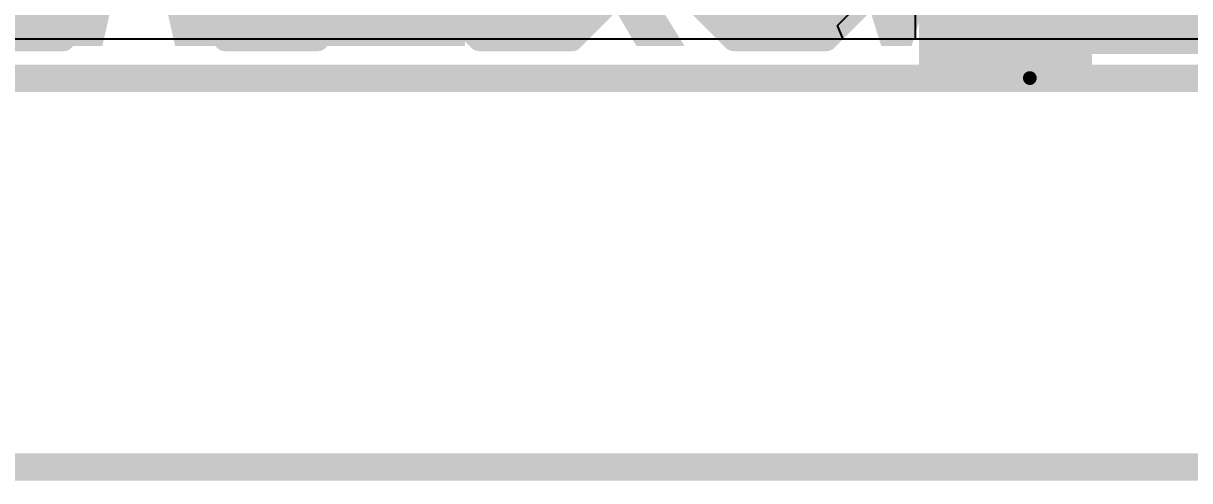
# Model space of a CAD drawing. Header units: inches. Extents: x -22 to 5433, y -13 to 5447.
# Drawn here: x 8.3 to 19.11, y -7.23 to -3 of the extents above; entities that cross this region are included whole.
import ezdxf

# ---------------------------------------------------------------- set-up
doc = ezdxf.new("R2010")
doc.units = ezdxf.units.IN
for name, color, linetype in [('Board_outline', 216, 'Continuous'), ('Bottom Layer', 5, 'Continuous'), ('Bottom Overlay', 54, 'Continuous'), ('Bottom Paste', 16, 'Continuous'), ('Bottom Solder', 6, 'Continuous'), ('Ground', 16, 'Continuous'), ('Power', 76, 'Continuous'), ('Top Layer', 1, 'Continuous'), ('Top Overlay', 2, 'Continuous')]:
    doc.layers.add(name, color=color, linetype=linetype)
doc.styles.add('Arial_Bold', font='', dxfattribs={"height": 0.2})
doc.styles.get('Arial_Bold').set_extended_font_data('Arial', bold=True)

msp = doc.modelspace()

# ---------------------------------------------------------------- hatches: boundary and pattern name
at = {"layer": 'Bottom Layer'}
for points in [[(16.707, -3.279), (22.821, -3.279), (22.821, -2.229), (16.707, -2.229)], [(18.107, -3.279), (16.707, -3.279), (16.707, -2.229), (18.107, -2.229)]]:
    msp.add_hatch(color=5, dxfattribs=at).paths.add_polyline_path(points)
at = {"layer": 'Bottom Paste'}
msp.add_hatch(color=16, dxfattribs=at).paths.add_polyline_path([(18.107, -3.279), (16.707, -3.279), (16.707, -2.229), (18.107, -2.229)])
at = {"layer": 'Bottom Solder'}
for points in [[(8.673, -1.35), (7.809, -1.35), (7.377, -1.781), (7.377, -2.645), (7.809, -3.077), (8.673, -3.077), (9.105, -2.645), (9.105, -1.781)], [(11.031, -1.35), (10.168, -1.35), (9.736, -1.781), (9.736, -2.645), (10.168, -3.077), (11.031, -3.077), (11.463, -2.645), (11.463, -1.781)], [(13.39, -1.35), (12.526, -1.35), (12.095, -1.781), (12.095, -2.645), (12.526, -3.077), (13.39, -3.077), (13.822, -2.645), (13.822, -1.781)], [(15.748, -1.35), (14.885, -1.35), (14.453, -1.781), (14.453, -2.645), (14.885, -3.077), (15.748, -3.077), (16.18, -2.645), (16.18, -1.781)], [(18.209, -3.38), (16.605, -3.38), (16.605, -2.127), (18.209, -2.127)]]:
    msp.add_hatch(color=6, dxfattribs=at).paths.add_polyline_path(points)

# ---------------------------------------------------------------- linework, layer by layer
at = {"layer": 'Board_outline'}
msp.add_lwpolyline([(-4.689, -3.505, 0.254, 0.254, 0), (67.311, -3.505, 0.254, 0.254, 0)], format="xyseb", dxfattribs=at)
msp.add_lwpolyline([(-4.689, -3.505, 0.254, 0.254, 0), (67.311, -3.505, 0.254, 0.254, 0)], format="xyseb", dxfattribs=at)
at = {"layer": 'Bottom Layer'}
for p, q in [((16.57, -2.229), (16.57, -3.142)), ((15.848, -3.015), (16.206, -2.658)), ((15.9, -3.142), (15.848, -3.015)), ((16.57, -3.142), (15.9, -3.142))]:
    msp.add_line(p, q, dxfattribs=at)
at = {"layer": 'Bottom Overlay'}
for points in [[(8.673, -3.153, 0.2, 0.2, 0), (9.181, -2.645, 0.2, 0.2, 0)], [(9.66, -2.645, 0.2, 0.2, 0), (10.168, -3.153, 0.2, 0.2, 0)], [(11.031, -3.153, 0.2, 0.2, 0), (11.539, -2.645, 0.2, 0.2, 0)], [(12.018, -2.645, 0.2, 0.2, 0), (12.526, -3.153, 0.2, 0.2, 0)], [(13.39, -3.153, 0.2, 0.2, 0), (13.898, -2.645, 0.2, 0.2, 0)], [(14.377, -2.645, 0.2, 0.2, 0), (14.885, -3.153, 0.2, 0.2, 0)], [(15.748, -3.153, 0.2, 0.2, 0), (16.256, -2.645, 0.2, 0.2, 0)], [(7.809, -3.153, 0.2, 0.2, 0), (8.673, -3.153, 0.2, 0.2, 0)], [(10.168, -3.153, 0.2, 0.2, 0), (11.031, -3.153, 0.2, 0.2, 0)], [(12.526, -3.153, 0.2, 0.2, 0), (13.39, -3.153, 0.2, 0.2, 0)], [(14.885, -3.153, 0.2, 0.2, 0), (15.748, -3.153, 0.2, 0.2, 0)], [(17.632, -3.502, 0.127, 0.127, 0), (20.807, -3.502, 0.127, 0.127, 0)]]:
    msp.add_lwpolyline(points, format="xyseb", dxfattribs=at)
for points in [[(8.623, -3.153, 0.1, 0.1, 1), (8.723, -3.153, 0.1, 0.1, 1)], [(8.623, -3.153, 0.1, 0.1, 1), (8.723, -3.153, 0.1, 0.1, 1)], [(10.118, -3.153, 0.1, 0.1, 1), (10.218, -3.153, 0.1, 0.1, 1)], [(10.118, -3.153, 0.1, 0.1, 1), (10.218, -3.153, 0.1, 0.1, 1)], [(10.981, -3.153, 0.1, 0.1, 1), (11.081, -3.153, 0.1, 0.1, 1)], [(10.981, -3.153, 0.1, 0.1, 1), (11.081, -3.153, 0.1, 0.1, 1)], [(12.476, -3.153, 0.1, 0.1, 1), (12.576, -3.153, 0.1, 0.1, 1)], [(12.476, -3.153, 0.1, 0.1, 1), (12.576, -3.153, 0.1, 0.1, 1)], [(13.34, -3.153, 0.1, 0.1, 1), (13.44, -3.153, 0.1, 0.1, 1)], [(13.34, -3.153, 0.1, 0.1, 1), (13.44, -3.153, 0.1, 0.1, 1)], [(14.835, -3.153, 0.1, 0.1, 1), (14.935, -3.153, 0.1, 0.1, 1)], [(14.835, -3.153, 0.1, 0.1, 1), (14.935, -3.153, 0.1, 0.1, 1)], [(15.698, -3.153, 0.1, 0.1, 1), (15.798, -3.153, 0.1, 0.1, 1)], [(15.698, -3.153, 0.1, 0.1, 1), (15.798, -3.153, 0.1, 0.1, 1)], [(17.6, -3.502, 0.0635, 0.0635, 1), (17.664, -3.502, 0.0635, 0.0635, 1)]]:
    msp.add_lwpolyline(points, format="xyseb", close=True, dxfattribs=at)
at = {"layer": 'Ground'}
msp.add_line((66.954, -3.142), (-4.689, -3.142), dxfattribs=at)
at = {"layer": 'Power'}
msp.add_line((38.656, -3.142), (0.859, -3.142), dxfattribs=at)
at = {"layer": 'Top Layer'}
msp.add_line((28.275, -3.142), (-3.795, -3.142), dxfattribs=at)
at = {"layer": 'Top Overlay'}
msp.add_lwpolyline([(-21.458, -7.104, 0.254, 0.254, 0), (20.238, -7.104, 0.254, 0.254, 0)], format="xyseb", dxfattribs=at)

# ---------------------------------------------------------------- texts
at = {"layer": 'Top Overlay', "style": 'Arial_Bold'}
msp.add_text('POWER MODULE V.9.0.0', height=1.968, rotation=360, dxfattribs=at).set_placement((4.101, -3.204))

doc.saveas('drawing.dxf')
